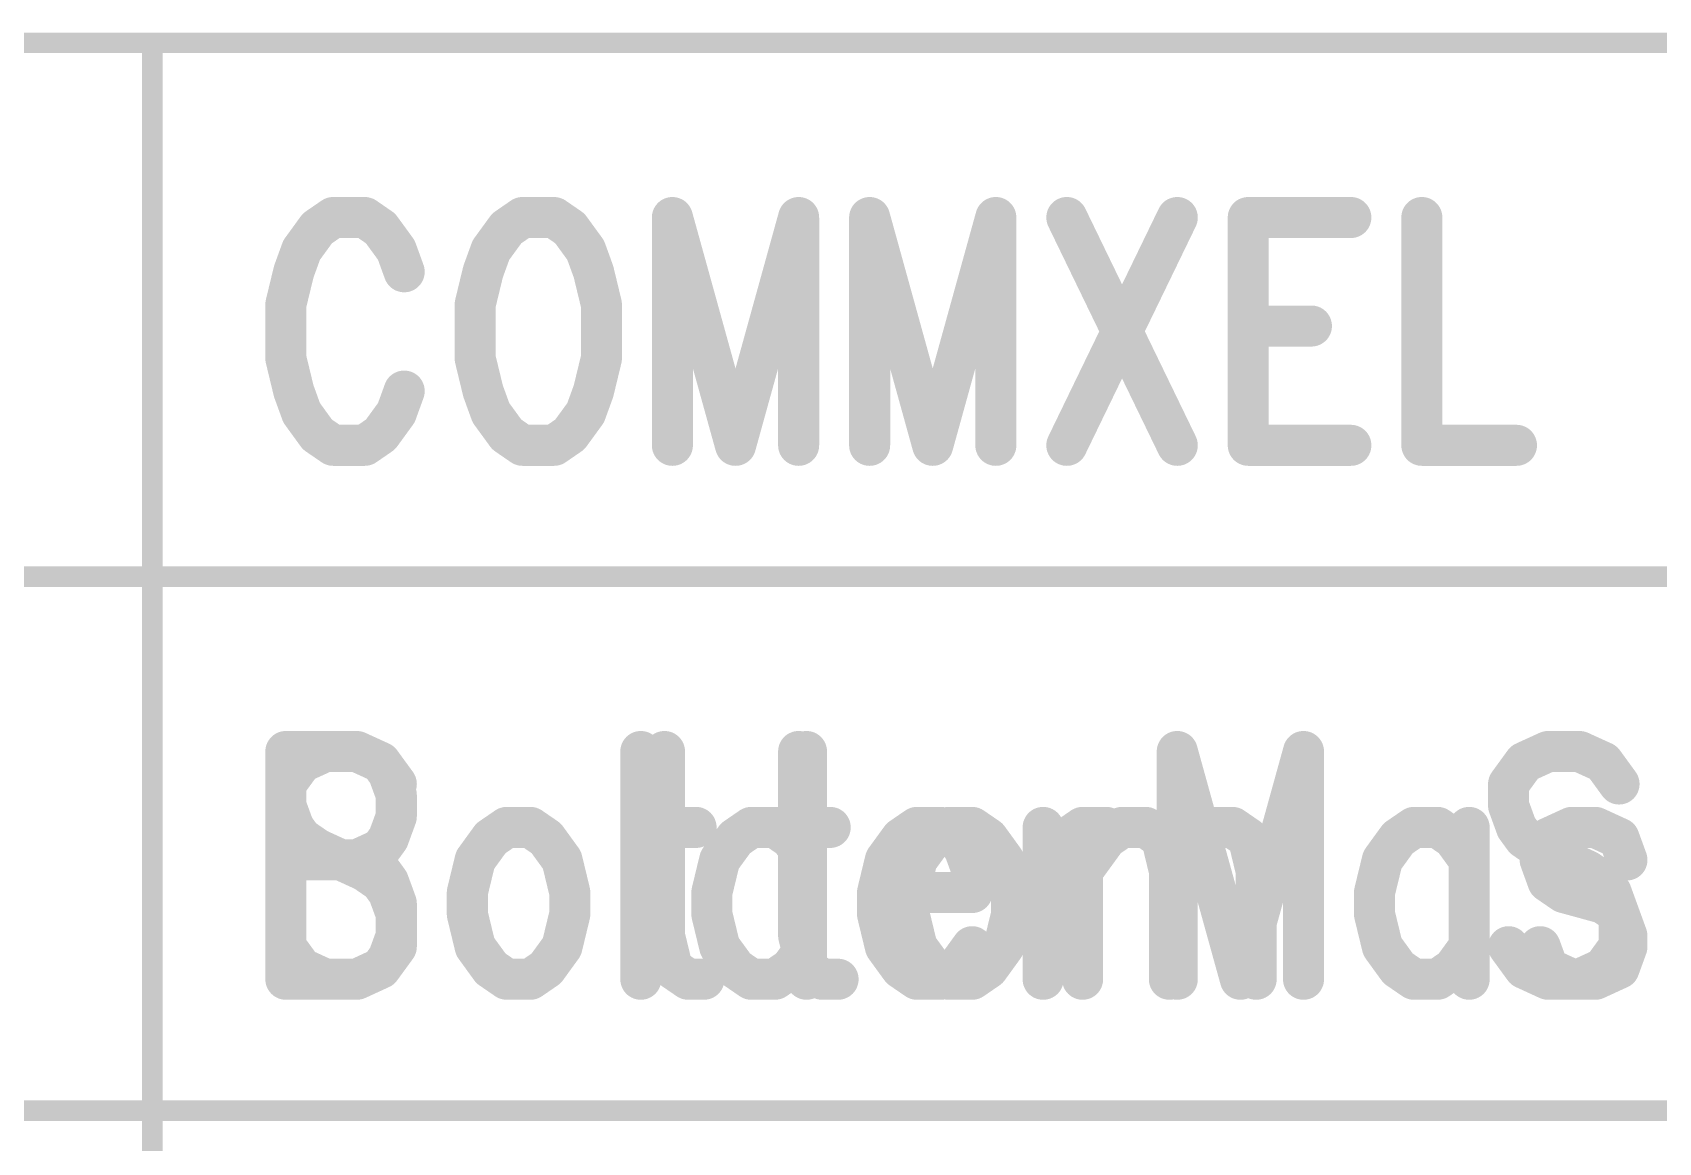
# Model space of a CAD drawing. Extents: x 100 to 156, y 84.7 to 174.
# Drawn here: x 107.87 to 115.78, y 89.74 to 95.15 of the extents above; entities that cross this region are included whole.
import ezdxf

# ---------------------------------------------------------------- set-up
doc = ezdxf.new("R2010")
doc.units = 0
doc.layers.get('0').update_dxf_attribs({"linetype": 'CONTINUOUS'})
doc.layers.add('MASK-BOTTOM_PHO', color=4, linetype='CONTINUOUS')
doc.layers.add('SILK-BOTTOM_PHO', color=5, linetype='CONTINUOUS')

# ---------------------------------------------------------------- blocks, each defined once
blk = doc.blocks.new('ROUND_1')
at = {"const_width": 0.050038}
blk.add_lwpolyline([(-0.025018, 0, 1), (0.025018, 0, 1)], format="xyb", close=True, dxfattribs=at)
blk = doc.blocks.new('ROUND_6')
at = {"const_width": 0.099948}
blk.add_lwpolyline([(-0.049974, 0, 1), (0.049974, 0, 1)], format="xyb", close=True, dxfattribs=at)

msp = doc.modelspace()

# ---------------------------------------------------------------- linework, layer by layer
at = {"layer": 'MASK-BOTTOM_PHO'}
for points, const_width in [([(155.24988, 95.099886), (100.65004, 95.099886)], 0.100076), ([(108.450126, 95.099886), (108.450126, 84.70011)], 0.100076), ([(109.253528, 94.196154), (109.17682, 94.09049)], 0.199898), ([(109.33049, 94.248986), (109.253528, 94.196154)], 0.199898), ([(109.48416, 94.248986), (109.33049, 94.248986)], 0.199898), ([(109.560868, 94.196154), (109.48416, 94.248986)], 0.199898), ([(109.63783, 94.09049), (109.560868, 94.196154)], 0.199898), ([(110.175548, 94.196154), (110.098586, 94.09049)], 0.199898), ([(110.252256, 94.248986), (110.175548, 94.196154)], 0.199898), ([(110.405926, 94.248986), (110.252256, 94.248986)], 0.199898), ([(110.482634, 94.196154), (110.405926, 94.248986)], 0.199898), ([(110.559596, 94.09049), (110.482634, 94.196154)], 0.199898), ([(110.981998, 94.248986), (110.981998, 93.139768)], 0.199898), ([(110.981998, 94.248986), (111.289338, 93.139768)], 0.199898), ([(111.596678, 94.248986), (111.289338, 93.139768)], 0.199898), ([(111.596678, 94.248986), (111.596678, 93.139768)], 0.199898), ([(111.942372, 94.248986), (111.942372, 93.139768)], 0.199898), ([(111.942372, 94.248986), (112.249458, 93.139768)], 0.199898), ([(112.556798, 94.248986), (112.249458, 93.139768)], 0.199898), ([(112.556798, 94.248986), (112.556798, 93.139768)], 0.199898), ([(112.902492, 94.248986), (113.44021, 93.139768)], 0.199898), ([(113.44021, 94.248986), (112.902492, 93.139768)], 0.199898), ([(113.785904, 94.248986), (113.785904, 93.139768)], 0.199898), ([(113.785904, 94.248986), (114.285268, 94.248986)], 0.199898), ([(114.630962, 94.248986), (114.630962, 93.139768)], 0.199898), ([(109.17682, 94.09049), (109.138466, 93.984826)], 0.199898), ([(109.676184, 93.984826), (109.63783, 94.09049)], 0.199898), ([(110.098586, 94.09049), (110.060232, 93.984826)], 0.199898), ([(110.59795, 93.984826), (110.559596, 94.09049)], 0.199898), ([(109.138466, 93.984826), (109.100112, 93.82633)], 0.199898), ([(110.060232, 93.984826), (110.021878, 93.82633)], 0.199898), ([(110.636304, 93.82633), (110.59795, 93.984826)], 0.199898), ([(109.100112, 93.82633), (109.100112, 93.562424)], 0.199898), ([(110.021878, 93.82633), (110.021878, 93.562424)], 0.199898), ([(110.636304, 93.562424), (110.636304, 93.82633)], 0.199898), ([(113.785904, 93.720666), (114.093244, 93.720666)], 0.199898), ([(109.100112, 93.562424), (109.138466, 93.403928)], 0.199898), ([(110.021878, 93.562424), (110.060232, 93.403928)], 0.199898), ([(110.59795, 93.403928), (110.636304, 93.562424)], 0.199898), ([(109.138466, 93.403928), (109.17682, 93.298264)], 0.199898), ([(109.63783, 93.298264), (109.676184, 93.403928)], 0.199898), ([(110.060232, 93.403928), (110.098586, 93.298264)], 0.199898), ([(110.559596, 93.298264), (110.59795, 93.403928)], 0.199898), ([(109.17682, 93.298264), (109.253528, 93.1926)], 0.199898), ([(109.560868, 93.1926), (109.63783, 93.298264)], 0.199898), ([(110.098586, 93.298264), (110.175548, 93.1926)], 0.199898), ([(110.482634, 93.1926), (110.559596, 93.298264)], 0.199898), ([(109.253528, 93.1926), (109.33049, 93.139768)], 0.199898), ([(109.48416, 93.139768), (109.560868, 93.1926)], 0.199898), ([(110.175548, 93.1926), (110.252256, 93.139768)], 0.199898), ([(110.405926, 93.139768), (110.482634, 93.1926)], 0.199898), ([(109.33049, 93.139768), (109.48416, 93.139768)], 0.199898), ([(110.252256, 93.139768), (110.405926, 93.139768)], 0.199898), ([(113.785904, 93.139768), (114.285268, 93.139768)], 0.199898), ([(114.630962, 93.139768), (115.091718, 93.139768)], 0.199898), ([(140.949934, 92.499942), (100.000054, 92.499942)], 0.100076), ([(109.17682, 91.59621), (109.100112, 91.490546)], 0.199898), ([(109.292136, 91.648788), (109.17682, 91.59621)], 0.199898), ([(109.445806, 91.648788), (109.292136, 91.648788)], 0.199898), ([(109.560868, 91.59621), (109.445806, 91.648788)], 0.199898), ([(109.63783, 91.490546), (109.560868, 91.59621)], 0.199898), ([(110.828328, 91.648788), (110.828328, 90.539824)], 0.199898), ([(111.635032, 91.648788), (111.635032, 90.539824)], 0.199898), ([(113.44021, 91.648788), (113.44021, 90.539824)], 0.199898), ([(113.44021, 91.648788), (113.74755, 90.539824)], 0.199898), ([(114.05489, 91.648788), (113.74755, 90.539824)], 0.199898), ([(114.05489, 91.648788), (114.05489, 90.539824)], 0.199898), ([(109.100112, 91.490546), (109.100112, 91.384882)], 0.199898), ([(109.100112, 91.384882), (109.138466, 91.279218)], 0.199898), ([(109.138466, 91.279218), (109.17682, 91.226386)], 0.199898), ([(110.175548, 91.279218), (110.098586, 91.226386)], 0.199898), ([(110.29061, 91.279218), (110.175548, 91.279218)], 0.199898), ([(110.367572, 91.226386), (110.29061, 91.279218)], 0.199898), ([(111.366046, 91.279218), (111.289338, 91.226386)], 0.199898), ([(111.481362, 91.279218), (111.366046, 91.279218)], 0.199898), ([(111.55807, 91.226386), (111.481362, 91.279218)], 0.199898), ([(112.17275, 91.279218), (112.095788, 91.226386)], 0.199898), ([(112.288066, 91.279218), (112.17275, 91.279218)], 0.199898), ([(112.364774, 91.226386), (112.288066, 91.279218)], 0.199898), ([(112.787176, 91.279218), (112.787176, 90.539824)], 0.199898), ([(112.902492, 91.226386), (112.9792, 91.279218)], 0.199898), ([(112.9792, 91.279218), (113.094516, 91.279218)], 0.199898), ([(114.592608, 91.279218), (114.515646, 91.226386)], 0.199898), ([(114.70767, 91.279218), (114.592608, 91.279218)], 0.199898), ([(114.784632, 91.226386), (114.70767, 91.279218)], 0.199898), ([(114.86134, 91.279218), (114.86134, 90.539824)], 0.199898), ([(115.360704, 91.279218), (115.245388, 91.226386)], 0.199898), ([(115.47602, 91.279218), (115.360704, 91.279218)], 0.199898), ([(115.591082, 91.226386), (115.47602, 91.279218)], 0.199898), ([(109.17682, 91.226386), (109.253528, 91.173554)], 0.199898), ([(110.098586, 91.226386), (110.021878, 91.120722)], 0.199898), ([(110.44428, 91.120722), (110.367572, 91.226386)], 0.199898), ([(111.289338, 91.226386), (111.212376, 91.120722)], 0.199898), ([(111.635032, 91.120722), (111.55807, 91.226386)], 0.199898), ([(112.095788, 91.226386), (112.01908, 91.120722)], 0.199898), ([(112.403128, 91.173554), (112.364774, 91.226386)], 0.199898), ([(112.825784, 91.120722), (112.902492, 91.226386)], 0.199898), ([(114.515646, 91.226386), (114.438938, 91.120722)], 0.199898), ([(114.86134, 91.120722), (114.784632, 91.226386)], 0.199898), ([(115.245388, 91.226386), (115.207034, 91.120722)], 0.199898), ([(115.629436, 91.120722), (115.591082, 91.226386)], 0.199898), ([(109.253528, 91.173554), (109.48416, 91.06789)], 0.199898), ([(110.021878, 91.120722), (109.983524, 90.962226)], 0.199898), ([(110.482634, 90.962226), (110.44428, 91.120722)], 0.199898), ([(111.212376, 91.120722), (111.174022, 90.962226)], 0.199898), ([(112.01908, 91.120722), (111.980726, 90.962226)], 0.199898), ([(112.441482, 91.06789), (112.403128, 91.173554)], 0.199898), ([(112.787176, 90.962226), (112.825784, 91.120722)], 0.199898), ([(114.438938, 91.120722), (114.40033, 90.962226)], 0.199898), ([(115.207034, 91.120722), (115.245388, 91.015058)], 0.199898), ([(109.48416, 91.06789), (109.560868, 91.015058)], 0.199898), ([(112.441482, 90.962226), (112.441482, 91.06789)], 0.199898), ([(109.560868, 91.015058), (109.599222, 90.962226)], 0.199898), ([(109.599222, 90.962226), (109.63783, 90.856816)], 0.199898), ([(109.983524, 90.962226), (109.983524, 90.856816)], 0.199898), ([(110.482634, 90.856816), (110.482634, 90.962226)], 0.199898), ([(111.174022, 90.962226), (111.174022, 90.856816)], 0.199898), ([(111.980726, 90.962226), (112.441482, 90.962226)], 0.199898), ([(111.980726, 90.962226), (111.980726, 90.856816)], 0.199898), ([(114.40033, 90.962226), (114.40033, 90.856816)], 0.199898), ([(115.245388, 91.015058), (115.32235, 90.962226)], 0.199898), ([(115.32235, 90.962226), (115.514374, 90.909648)], 0.199898), ([(115.514374, 90.909648), (115.591082, 90.856816)], 0.199898), ([(109.63783, 90.856816), (109.63783, 90.69832)], 0.199898), ([(109.983524, 90.856816), (110.021878, 90.69832)], 0.199898), ([(110.44428, 90.69832), (110.482634, 90.856816)], 0.199898), ([(111.174022, 90.856816), (111.212376, 90.69832)], 0.199898), ([(111.980726, 90.856816), (112.01908, 90.69832)], 0.199898), ([(114.40033, 90.856816), (114.438938, 90.69832)], 0.199898), ([(115.591082, 90.856816), (115.629436, 90.751152)], 0.199898), ([(115.629436, 90.751152), (115.629436, 90.69832)], 0.199898), ([(109.17682, 90.592656), (109.100112, 90.69832)], 0.199898), ([(109.63783, 90.69832), (109.560868, 90.592656)], 0.199898), ([(110.021878, 90.69832), (110.098586, 90.592656)], 0.199898), ([(110.367572, 90.592656), (110.44428, 90.69832)], 0.199898), ([(111.212376, 90.69832), (111.289338, 90.592656)], 0.199898), ([(111.55807, 90.592656), (111.635032, 90.69832)], 0.199898), ([(112.01908, 90.69832), (112.095788, 90.592656)], 0.199898), ([(112.364774, 90.592656), (112.441482, 90.69832)], 0.199898), ([(114.438938, 90.69832), (114.515646, 90.592656)], 0.199898), ([(114.784632, 90.592656), (114.86134, 90.69832)], 0.199898), ([(115.245388, 90.592656), (115.207034, 90.69832)], 0.199898), ([(115.629436, 90.69832), (115.591082, 90.592656)], 0.199898), ([(109.292136, 90.539824), (109.17682, 90.592656)], 0.199898), ([(109.560868, 90.592656), (109.445806, 90.539824)], 0.199898), ([(110.098586, 90.592656), (110.175548, 90.539824)], 0.199898), ([(110.29061, 90.539824), (110.367572, 90.592656)], 0.199898), ([(111.289338, 90.592656), (111.366046, 90.539824)], 0.199898), ([(111.481362, 90.539824), (111.55807, 90.592656)], 0.199898), ([(112.095788, 90.592656), (112.17275, 90.539824)], 0.199898), ([(112.288066, 90.539824), (112.364774, 90.592656)], 0.199898), ([(114.515646, 90.592656), (114.592608, 90.539824)], 0.199898), ([(114.70767, 90.539824), (114.784632, 90.592656)], 0.199898), ([(115.360704, 90.539824), (115.245388, 90.592656)], 0.199898), ([(115.591082, 90.592656), (115.47602, 90.539824)], 0.199898), ([(109.445806, 90.539824), (109.292136, 90.539824)], 0.199898), ([(110.175548, 90.539824), (110.29061, 90.539824)], 0.199898), ([(111.366046, 90.539824), (111.481362, 90.539824)], 0.199898), ([(112.17275, 90.539824), (112.288066, 90.539824)], 0.199898), ([(114.592608, 90.539824), (114.70767, 90.539824)], 0.199898), ([(115.47602, 90.539824), (115.360704, 90.539824)], 0.199898), ([(140.949934, 89.899998), (100.000054, 89.899998)], 0.100076)]:
    msp.add_lwpolyline(points, dxfattribs=dict(at, const_width=const_width))
at = {"layer": 'SILK-BOTTOM_PHO'}
for points, const_width in [([(155.24988, 95.099886), (100.65004, 95.099886)], 0.100076), ([(108.450126, 95.099886), (108.450126, 84.70011)], 0.100076), ([(109.253528, 94.196154), (109.17682, 94.09049)], 0.199898), ([(109.33049, 94.248986), (109.253528, 94.196154)], 0.199898), ([(109.48416, 94.248986), (109.33049, 94.248986)], 0.199898), ([(109.560868, 94.196154), (109.48416, 94.248986)], 0.199898), ([(109.63783, 94.09049), (109.560868, 94.196154)], 0.199898), ([(110.175548, 94.196154), (110.098586, 94.09049)], 0.199898), ([(110.252256, 94.248986), (110.175548, 94.196154)], 0.199898), ([(110.405926, 94.248986), (110.252256, 94.248986)], 0.199898), ([(110.482634, 94.196154), (110.405926, 94.248986)], 0.199898), ([(110.559596, 94.09049), (110.482634, 94.196154)], 0.199898), ([(110.981998, 94.248986), (110.981998, 93.139768)], 0.199898), ([(110.981998, 94.248986), (111.289338, 93.139768)], 0.199898), ([(111.596678, 94.248986), (111.289338, 93.139768)], 0.199898), ([(111.596678, 94.248986), (111.596678, 93.139768)], 0.199898), ([(111.942372, 94.248986), (111.942372, 93.139768)], 0.199898), ([(111.942372, 94.248986), (112.249458, 93.139768)], 0.199898), ([(112.556798, 94.248986), (112.249458, 93.139768)], 0.199898), ([(112.556798, 94.248986), (112.556798, 93.139768)], 0.199898), ([(112.902492, 94.248986), (113.44021, 93.139768)], 0.199898), ([(113.44021, 94.248986), (112.902492, 93.139768)], 0.199898), ([(113.785904, 94.248986), (113.785904, 93.139768)], 0.199898), ([(113.785904, 94.248986), (114.285268, 94.248986)], 0.199898), ([(114.630962, 94.248986), (114.630962, 93.139768)], 0.199898), ([(109.17682, 94.09049), (109.138466, 93.984826)], 0.199898), ([(109.676184, 93.984826), (109.63783, 94.09049)], 0.199898), ([(110.098586, 94.09049), (110.060232, 93.984826)], 0.199898), ([(110.59795, 93.984826), (110.559596, 94.09049)], 0.199898), ([(109.138466, 93.984826), (109.100112, 93.82633)], 0.199898), ([(110.060232, 93.984826), (110.021878, 93.82633)], 0.199898), ([(110.636304, 93.82633), (110.59795, 93.984826)], 0.199898), ([(109.100112, 93.82633), (109.100112, 93.562424)], 0.199898), ([(110.021878, 93.82633), (110.021878, 93.562424)], 0.199898), ([(110.636304, 93.562424), (110.636304, 93.82633)], 0.199898), ([(113.785904, 93.720666), (114.093244, 93.720666)], 0.199898), ([(109.100112, 93.562424), (109.138466, 93.403928)], 0.199898), ([(110.021878, 93.562424), (110.060232, 93.403928)], 0.199898), ([(110.59795, 93.403928), (110.636304, 93.562424)], 0.199898), ([(109.138466, 93.403928), (109.17682, 93.298264)], 0.199898), ([(109.63783, 93.298264), (109.676184, 93.403928)], 0.199898), ([(110.060232, 93.403928), (110.098586, 93.298264)], 0.199898), ([(110.559596, 93.298264), (110.59795, 93.403928)], 0.199898), ([(109.17682, 93.298264), (109.253528, 93.1926)], 0.199898), ([(109.560868, 93.1926), (109.63783, 93.298264)], 0.199898), ([(110.098586, 93.298264), (110.175548, 93.1926)], 0.199898), ([(110.482634, 93.1926), (110.559596, 93.298264)], 0.199898), ([(109.253528, 93.1926), (109.33049, 93.139768)], 0.199898), ([(109.48416, 93.139768), (109.560868, 93.1926)], 0.199898), ([(110.175548, 93.1926), (110.252256, 93.139768)], 0.199898), ([(110.405926, 93.139768), (110.482634, 93.1926)], 0.199898), ([(109.33049, 93.139768), (109.48416, 93.139768)], 0.199898), ([(110.252256, 93.139768), (110.405926, 93.139768)], 0.199898), ([(113.785904, 93.139768), (114.285268, 93.139768)], 0.199898), ([(114.630962, 93.139768), (115.091718, 93.139768)], 0.199898), ([(140.949934, 92.499942), (100.000054, 92.499942)], 0.100076), ([(109.100112, 91.648788), (109.100112, 90.539824)], 0.199898), ([(109.100112, 91.648788), (109.445806, 91.648788)], 0.199898), ([(109.445806, 91.648788), (109.560868, 91.59621)], 0.199898), ([(109.560868, 91.59621), (109.599222, 91.543378)], 0.199898), ([(110.943644, 91.648788), (110.943644, 90.751152)], 0.199898), ([(111.596678, 91.648788), (111.596678, 90.751152)], 0.199898), ([(115.130326, 91.59621), (115.053364, 91.490546)], 0.199898), ([(115.245388, 91.648788), (115.130326, 91.59621)], 0.199898), ([(115.399058, 91.648788), (115.245388, 91.648788)], 0.199898), ([(115.514374, 91.59621), (115.399058, 91.648788)], 0.199898), ([(115.591082, 91.490546), (115.514374, 91.59621)], 0.199898), ([(109.599222, 91.543378), (109.63783, 91.437714)], 0.199898), ([(109.63783, 91.437714), (109.63783, 91.33205)], 0.199898), ([(115.053364, 91.490546), (115.053364, 91.384882)], 0.199898), ([(115.053364, 91.384882), (115.091718, 91.279218)], 0.199898), ([(109.63783, 91.33205), (109.599222, 91.226386)], 0.199898), ([(110.175548, 91.279218), (110.098586, 91.226386)], 0.199898), ([(110.29061, 91.279218), (110.175548, 91.279218)], 0.199898), ([(110.367572, 91.226386), (110.29061, 91.279218)], 0.199898), ([(110.828328, 91.279218), (111.097314, 91.279218)], 0.199898), ([(111.481362, 91.279218), (111.750348, 91.279218)], 0.199898), ([(112.32642, 91.279218), (112.249458, 91.226386)], 0.199898), ([(112.441482, 91.279218), (112.32642, 91.279218)], 0.199898), ([(112.518444, 91.226386), (112.441482, 91.279218)], 0.199898), ([(112.9792, 91.279218), (112.9792, 90.539824)], 0.199898), ([(113.094516, 91.226386), (113.171478, 91.279218)], 0.199898), ([(113.171478, 91.279218), (113.28654, 91.279218)], 0.199898), ([(113.28654, 91.279218), (113.363502, 91.226386)], 0.199898), ([(113.517172, 91.226386), (113.59388, 91.279218)], 0.199898), ([(113.59388, 91.279218), (113.709196, 91.279218)], 0.199898), ([(113.709196, 91.279218), (113.785904, 91.226386)], 0.199898), ([(115.091718, 91.279218), (115.130326, 91.226386)], 0.199898), ([(109.599222, 91.226386), (109.560868, 91.173554)], 0.199898), ([(110.098586, 91.226386), (110.021878, 91.120722)], 0.199898), ([(110.44428, 91.120722), (110.367572, 91.226386)], 0.199898), ([(112.249458, 91.226386), (112.17275, 91.120722)], 0.199898), ([(112.595152, 91.120722), (112.518444, 91.226386)], 0.199898), ([(112.9792, 91.06789), (113.094516, 91.226386)], 0.199898), ([(113.363502, 91.226386), (113.401856, 91.06789)], 0.199898), ([(113.401856, 91.06789), (113.517172, 91.226386)], 0.199898), ([(113.785904, 91.226386), (113.824258, 91.06789)], 0.199898), ([(115.130326, 91.226386), (115.207034, 91.173554)], 0.199898), ([(109.100112, 91.120722), (109.445806, 91.120722)], 0.199898), ([(109.560868, 91.173554), (109.445806, 91.120722)], 0.199898), ([(109.445806, 91.120722), (109.560868, 91.06789)], 0.199898), ([(110.021878, 91.120722), (109.983524, 90.962226)], 0.199898), ([(110.482634, 90.962226), (110.44428, 91.120722)], 0.199898), ([(112.17275, 91.120722), (112.134396, 90.962226)], 0.199898), ([(112.63376, 90.962226), (112.595152, 91.120722)], 0.199898), ([(115.207034, 91.173554), (115.437412, 91.06789)], 0.199898), ([(109.560868, 91.06789), (109.599222, 91.015058)], 0.199898), ([(113.401856, 91.06789), (113.401856, 90.539824)], 0.199898), ([(113.824258, 91.06789), (113.824258, 90.539824)], 0.199898), ([(115.437412, 91.06789), (115.514374, 91.015058)], 0.199898), ([(109.599222, 91.015058), (109.63783, 90.909648)], 0.199898), ([(109.983524, 90.962226), (109.983524, 90.856816)], 0.199898), ([(110.482634, 90.856816), (110.482634, 90.962226)], 0.199898), ([(112.134396, 90.962226), (112.134396, 90.856816)], 0.199898), ([(112.63376, 90.856816), (112.63376, 90.962226)], 0.199898), ([(115.514374, 91.015058), (115.552728, 90.962226)], 0.199898), ([(115.552728, 90.962226), (115.591082, 90.856816)], 0.199898), ([(109.63783, 90.909648), (109.63783, 90.751152)], 0.199898), ([(109.983524, 90.856816), (110.021878, 90.69832)], 0.199898), ([(110.44428, 90.69832), (110.482634, 90.856816)], 0.199898), ([(112.134396, 90.856816), (112.17275, 90.69832)], 0.199898), ([(112.595152, 90.69832), (112.63376, 90.856816)], 0.199898), ([(115.591082, 90.856816), (115.591082, 90.69832)], 0.199898), ([(109.63783, 90.751152), (109.599222, 90.645488)], 0.199898), ([(110.943644, 90.751152), (110.981998, 90.592656)], 0.199898), ([(111.596678, 90.751152), (111.635032, 90.592656)], 0.199898), ([(109.599222, 90.645488), (109.560868, 90.592656)], 0.199898), ([(110.021878, 90.69832), (110.098586, 90.592656)], 0.199898), ([(110.367572, 90.592656), (110.44428, 90.69832)], 0.199898), ([(112.17275, 90.69832), (112.249458, 90.592656)], 0.199898), ([(112.518444, 90.592656), (112.595152, 90.69832)], 0.199898), ([(115.130326, 90.592656), (115.053364, 90.69832)], 0.199898), ([(115.591082, 90.69832), (115.514374, 90.592656)], 0.199898), ([(109.560868, 90.592656), (109.445806, 90.539824)], 0.199898), ([(110.098586, 90.592656), (110.175548, 90.539824)], 0.199898), ([(110.29061, 90.539824), (110.367572, 90.592656)], 0.199898), ([(110.981998, 90.592656), (111.05896, 90.539824)], 0.199898), ([(111.635032, 90.592656), (111.71174, 90.539824)], 0.199898), ([(112.249458, 90.592656), (112.32642, 90.539824)], 0.199898), ([(112.441482, 90.539824), (112.518444, 90.592656)], 0.199898), ([(115.245388, 90.539824), (115.130326, 90.592656)], 0.199898), ([(115.514374, 90.592656), (115.399058, 90.539824)], 0.199898), ([(109.445806, 90.539824), (109.100112, 90.539824)], 0.199898), ([(110.175548, 90.539824), (110.29061, 90.539824)], 0.199898), ([(111.05896, 90.539824), (111.135668, 90.539824)], 0.199898), ([(111.71174, 90.539824), (111.788702, 90.539824)], 0.199898), ([(112.32642, 90.539824), (112.441482, 90.539824)], 0.199898), ([(115.399058, 90.539824), (115.245388, 90.539824)], 0.199898), ([(140.949934, 89.899998), (100.000054, 89.899998)], 0.100076)]:
    msp.add_lwpolyline(points, dxfattribs=dict(at, const_width=const_width))

# ---------------------------------------------------------------- block references
at = {"layer": 'MASK-BOTTOM_PHO'}
for name, p in [('ROUND_1', (108.450126, 95.099886)), ('ROUND_6', (109.253528, 94.196154)), ('ROUND_6', (109.33049, 94.248986)), ('ROUND_6', (109.48416, 94.248986)), ('ROUND_6', (109.560868, 94.196154)), ('ROUND_6', (110.175548, 94.196154)), ('ROUND_6', (110.252256, 94.248986)), ('ROUND_6', (110.252256, 94.248986)), ('ROUND_6', (110.405926, 94.248986)), ('ROUND_6', (110.482634, 94.196154)), ('ROUND_6', (110.981998, 94.248986)), ('ROUND_6', (110.981998, 94.248986)), ('ROUND_6', (111.596678, 94.248986)), ('ROUND_6', (111.596678, 94.248986)), ('ROUND_6', (111.942372, 94.248986)), ('ROUND_6', (111.942372, 94.248986)), ('ROUND_6', (112.556798, 94.248986)), ('ROUND_6', (112.556798, 94.248986)), ('ROUND_6', (112.902492, 94.248986)), ('ROUND_6', (113.44021, 94.248986)), ('ROUND_6', (113.785904, 94.248986)), ('ROUND_6', (113.785904, 94.248986)), ('ROUND_6', (114.285268, 94.248986)), ('ROUND_6', (114.630962, 94.248986)), ('ROUND_6', (109.17682, 94.09049)), ('ROUND_6', (109.63783, 94.09049)), ('ROUND_6', (110.098586, 94.09049)), ('ROUND_6', (110.559596, 94.09049)), ('ROUND_6', (109.138466, 93.984826)), ('ROUND_6', (109.676184, 93.984826)), ('ROUND_6', (110.060232, 93.984826)), ('ROUND_6', (110.59795, 93.984826)), ('ROUND_6', (109.100112, 93.82633)), ('ROUND_6', (110.021878, 93.82633)), ('ROUND_6', (110.636304, 93.82633)), ('ROUND_6', (113.785904, 93.720666)), ('ROUND_6', (114.093244, 93.720666)), ('ROUND_6', (109.100112, 93.562424)), ('ROUND_6', (110.021878, 93.562424)), ('ROUND_6', (110.636304, 93.562424)), ('ROUND_6', (109.138466, 93.403928)), ('ROUND_6', (109.676184, 93.403928)), ('ROUND_6', (110.060232, 93.403928)), ('ROUND_6', (110.59795, 93.403928)), ('ROUND_6', (109.17682, 93.298264)), ('ROUND_6', (109.63783, 93.298264)), ('ROUND_6', (110.098586, 93.298264)), ('ROUND_6', (110.559596, 93.298264)), ('ROUND_6', (109.253528, 93.1926)), ('ROUND_6', (109.560868, 93.1926)), ('ROUND_6', (110.175548, 93.1926)), ('ROUND_6', (110.482634, 93.1926)), ('ROUND_6', (109.33049, 93.139768)), ('ROUND_6', (109.48416, 93.139768)), ('ROUND_6', (110.252256, 93.139768)), ('ROUND_6', (110.405926, 93.139768)), ('ROUND_6', (110.981998, 93.139768)), ('ROUND_6', (111.289338, 93.139768)), ('ROUND_6', (111.289338, 93.139768)), ('ROUND_6', (111.596678, 93.139768)), ('ROUND_6', (111.942372, 93.139768)), ('ROUND_6', (112.249458, 93.139768)), ('ROUND_6', (112.249458, 93.139768)), ('ROUND_6', (112.556798, 93.139768)), ('ROUND_6', (112.902492, 93.139768)), ('ROUND_6', (113.44021, 93.139768)), ('ROUND_6', (113.785904, 93.139768)), ('ROUND_6', (113.785904, 93.139768)), ('ROUND_6', (114.285268, 93.139768)), ('ROUND_6', (114.630962, 93.139768)), ('ROUND_6', (115.091718, 93.139768)), ('ROUND_6', (109.17682, 91.59621)), ('ROUND_6', (109.292136, 91.648788)), ('ROUND_6', (109.445806, 91.648788)), ('ROUND_6', (109.560868, 91.59621)), ('ROUND_6', (110.828328, 91.648788)), ('ROUND_6', (111.635032, 91.648788)), ('ROUND_6', (113.44021, 91.648788)), ('ROUND_6', (113.44021, 91.648788)), ('ROUND_6', (114.05489, 91.648788)), ('ROUND_6', (114.05489, 91.648788)), ('ROUND_6', (109.100112, 91.490546)), ('ROUND_6', (109.63783, 91.490546)), ('ROUND_6', (109.100112, 91.384882)), ('ROUND_6', (109.138466, 91.279218)), ('ROUND_6', (110.175548, 91.279218)), ('ROUND_6', (110.175548, 91.279218)), ('ROUND_6', (110.29061, 91.279218)), ('ROUND_6', (111.366046, 91.279218)), ('ROUND_6', (111.481362, 91.279218)), ('ROUND_6', (112.17275, 91.279218)), ('ROUND_6', (112.288066, 91.279218)), ('ROUND_6', (112.787176, 91.279218)), ('ROUND_6', (112.9792, 91.279218)), ('ROUND_6', (113.094516, 91.279218)), ('ROUND_6', (114.592608, 91.279218)), ('ROUND_6', (114.70767, 91.279218)), ('ROUND_6', (114.86134, 91.279218)), ('ROUND_6', (115.360704, 91.279218)), ('ROUND_6', (115.47602, 91.279218)), ('ROUND_6', (109.17682, 91.226386)), ('ROUND_6', (110.098586, 91.226386)), ('ROUND_6', (110.367572, 91.226386)), ('ROUND_6', (111.289338, 91.226386)), ('ROUND_6', (111.55807, 91.226386)), ('ROUND_6', (112.095788, 91.226386)), ('ROUND_6', (112.364774, 91.226386)), ('ROUND_6', (112.902492, 91.226386)), ('ROUND_6', (114.515646, 91.226386)), ('ROUND_6', (114.784632, 91.226386)), ('ROUND_6', (115.245388, 91.226386)), ('ROUND_6', (115.591082, 91.226386)), ('ROUND_6', (109.253528, 91.173554)), ('ROUND_6', (110.021878, 91.120722)), ('ROUND_6', (110.44428, 91.120722)), ('ROUND_6', (111.212376, 91.120722)), ('ROUND_6', (111.635032, 91.120722)), ('ROUND_6', (112.01908, 91.120722)), ('ROUND_6', (112.403128, 91.173554)), ('ROUND_6', (112.825784, 91.120722)), ('ROUND_6', (114.438938, 91.120722)), ('ROUND_6', (114.86134, 91.120722)), ('ROUND_6', (115.207034, 91.120722)), ('ROUND_6', (115.629436, 91.120722)), ('ROUND_6', (109.48416, 91.06789)), ('ROUND_6', (112.441482, 91.06789)), ('ROUND_6', (109.560868, 91.015058)), ('ROUND_6', (109.599222, 90.962226)), ('ROUND_6', (109.983524, 90.962226)), ('ROUND_6', (110.482634, 90.962226)), ('ROUND_6', (111.174022, 90.962226)), ('ROUND_6', (111.980726, 90.962226)), ('ROUND_6', (111.980726, 90.962226)), ('ROUND_6', (112.441482, 90.962226)), ('ROUND_6', (112.787176, 90.962226)), ('ROUND_6', (114.40033, 90.962226)), ('ROUND_6', (115.245388, 91.015058)), ('ROUND_6', (115.32235, 90.962226)), ('ROUND_6', (115.514374, 90.909648)), ('ROUND_6', (109.63783, 90.856816)), ('ROUND_6', (109.983524, 90.856816)), ('ROUND_6', (110.482634, 90.856816)), ('ROUND_6', (111.174022, 90.856816)), ('ROUND_6', (111.980726, 90.856816)), ('ROUND_6', (114.40033, 90.856816)), ('ROUND_6', (115.591082, 90.856816)), ('ROUND_6', (115.629436, 90.751152)), ('ROUND_6', (109.100112, 90.69832)), ('ROUND_6', (109.63783, 90.69832)), ('ROUND_6', (110.021878, 90.69832)), ('ROUND_6', (110.44428, 90.69832)), ('ROUND_6', (111.212376, 90.69832)), ('ROUND_6', (111.635032, 90.69832)), ('ROUND_6', (112.01908, 90.69832)), ('ROUND_6', (112.441482, 90.69832)), ('ROUND_6', (114.438938, 90.69832)), ('ROUND_6', (114.86134, 90.69832)), ('ROUND_6', (115.207034, 90.69832)), ('ROUND_6', (115.629436, 90.69832)), ('ROUND_6', (109.17682, 90.592656)), ('ROUND_6', (109.560868, 90.592656)), ('ROUND_6', (110.098586, 90.592656)), ('ROUND_6', (110.367572, 90.592656)), ('ROUND_6', (111.289338, 90.592656)), ('ROUND_6', (111.55807, 90.592656)), ('ROUND_6', (112.095788, 90.592656)), ('ROUND_6', (112.364774, 90.592656)), ('ROUND_6', (114.515646, 90.592656)), ('ROUND_6', (114.784632, 90.592656)), ('ROUND_6', (115.245388, 90.592656)), ('ROUND_6', (115.591082, 90.592656)), ('ROUND_6', (109.292136, 90.539824)), ('ROUND_6', (109.445806, 90.539824)), ('ROUND_6', (110.175548, 90.539824)), ('ROUND_6', (110.29061, 90.539824)), ('ROUND_6', (110.828328, 90.539824)), ('ROUND_6', (111.366046, 90.539824)), ('ROUND_6', (111.481362, 90.539824)), ('ROUND_6', (111.635032, 90.539824)), ('ROUND_6', (112.17275, 90.539824)), ('ROUND_6', (112.288066, 90.539824)), ('ROUND_6', (112.787176, 90.539824)), ('ROUND_6', (113.44021, 90.539824)), ('ROUND_6', (113.74755, 90.539824)), ('ROUND_6', (113.74755, 90.539824)), ('ROUND_6', (114.05489, 90.539824)), ('ROUND_6', (114.592608, 90.539824)), ('ROUND_6', (114.70767, 90.539824)), ('ROUND_6', (114.86134, 90.539824)), ('ROUND_6', (115.360704, 90.539824)), ('ROUND_6', (115.47602, 90.539824))]:
    msp.add_blockref(name, p, dxfattribs=at)
at = {"layer": 'SILK-BOTTOM_PHO'}
for name, p in [('ROUND_1', (108.450126, 95.099886)), ('ROUND_6', (109.253528, 94.196154)), ('ROUND_6', (109.33049, 94.248986)), ('ROUND_6', (109.48416, 94.248986)), ('ROUND_6', (109.560868, 94.196154)), ('ROUND_6', (110.175548, 94.196154)), ('ROUND_6', (110.252256, 94.248986)), ('ROUND_6', (110.252256, 94.248986)), ('ROUND_6', (110.405926, 94.248986)), ('ROUND_6', (110.482634, 94.196154)), ('ROUND_6', (110.981998, 94.248986)), ('ROUND_6', (110.981998, 94.248986)), ('ROUND_6', (111.596678, 94.248986)), ('ROUND_6', (111.596678, 94.248986)), ('ROUND_6', (111.942372, 94.248986)), ('ROUND_6', (111.942372, 94.248986)), ('ROUND_6', (112.556798, 94.248986)), ('ROUND_6', (112.556798, 94.248986)), ('ROUND_6', (112.902492, 94.248986)), ('ROUND_6', (113.44021, 94.248986)), ('ROUND_6', (113.785904, 94.248986)), ('ROUND_6', (113.785904, 94.248986)), ('ROUND_6', (114.285268, 94.248986)), ('ROUND_6', (114.630962, 94.248986)), ('ROUND_6', (109.17682, 94.09049)), ('ROUND_6', (109.63783, 94.09049)), ('ROUND_6', (110.098586, 94.09049)), ('ROUND_6', (110.559596, 94.09049)), ('ROUND_6', (109.138466, 93.984826)), ('ROUND_6', (109.676184, 93.984826)), ('ROUND_6', (110.060232, 93.984826)), ('ROUND_6', (110.59795, 93.984826)), ('ROUND_6', (109.100112, 93.82633)), ('ROUND_6', (110.021878, 93.82633)), ('ROUND_6', (110.636304, 93.82633)), ('ROUND_6', (113.785904, 93.720666)), ('ROUND_6', (114.093244, 93.720666)), ('ROUND_6', (109.100112, 93.562424)), ('ROUND_6', (110.021878, 93.562424)), ('ROUND_6', (110.636304, 93.562424)), ('ROUND_6', (109.138466, 93.403928)), ('ROUND_6', (109.676184, 93.403928)), ('ROUND_6', (110.060232, 93.403928)), ('ROUND_6', (110.59795, 93.403928)), ('ROUND_6', (109.17682, 93.298264)), ('ROUND_6', (109.63783, 93.298264)), ('ROUND_6', (110.098586, 93.298264)), ('ROUND_6', (110.559596, 93.298264)), ('ROUND_6', (109.253528, 93.1926)), ('ROUND_6', (109.560868, 93.1926)), ('ROUND_6', (110.175548, 93.1926)), ('ROUND_6', (110.482634, 93.1926)), ('ROUND_6', (109.33049, 93.139768)), ('ROUND_6', (109.48416, 93.139768)), ('ROUND_6', (110.252256, 93.139768)), ('ROUND_6', (110.405926, 93.139768)), ('ROUND_6', (110.981998, 93.139768)), ('ROUND_6', (111.289338, 93.139768)), ('ROUND_6', (111.289338, 93.139768)), ('ROUND_6', (111.596678, 93.139768)), ('ROUND_6', (111.942372, 93.139768)), ('ROUND_6', (112.249458, 93.139768)), ('ROUND_6', (112.249458, 93.139768)), ('ROUND_6', (112.556798, 93.139768)), ('ROUND_6', (112.902492, 93.139768)), ('ROUND_6', (113.44021, 93.139768)), ('ROUND_6', (113.785904, 93.139768)), ('ROUND_6', (113.785904, 93.139768)), ('ROUND_6', (114.285268, 93.139768)), ('ROUND_6', (114.630962, 93.139768)), ('ROUND_6', (115.091718, 93.139768)), ('ROUND_6', (109.100112, 91.648788)), ('ROUND_6', (109.100112, 91.648788)), ('ROUND_6', (109.445806, 91.648788)), ('ROUND_6', (109.560868, 91.59621)), ('ROUND_6', (110.943644, 91.648788)), ('ROUND_6', (111.596678, 91.648788)), ('ROUND_6', (115.130326, 91.59621)), ('ROUND_6', (115.245388, 91.648788)), ('ROUND_6', (115.399058, 91.648788)), ('ROUND_6', (115.514374, 91.59621)), ('ROUND_6', (109.599222, 91.543378)), ('ROUND_6', (109.63783, 91.437714)), ('ROUND_6', (115.053364, 91.490546)), ('ROUND_6', (115.591082, 91.490546)), ('ROUND_6', (115.053364, 91.384882)), ('ROUND_6', (109.63783, 91.33205)), ('ROUND_6', (110.175548, 91.279218)), ('ROUND_6', (110.175548, 91.279218)), ('ROUND_6', (110.29061, 91.279218)), ('ROUND_6', (110.828328, 91.279218)), ('ROUND_6', (111.097314, 91.279218)), ('ROUND_6', (111.481362, 91.279218)), ('ROUND_6', (111.750348, 91.279218)), ('ROUND_6', (112.32642, 91.279218)), ('ROUND_6', (112.32642, 91.279218)), ('ROUND_6', (112.441482, 91.279218)), ('ROUND_6', (112.9792, 91.279218)), ('ROUND_6', (113.171478, 91.279218)), ('ROUND_6', (113.28654, 91.279218)), ('ROUND_6', (113.59388, 91.279218)), ('ROUND_6', (113.709196, 91.279218)), ('ROUND_6', (115.091718, 91.279218)), ('ROUND_6', (109.599222, 91.226386)), ('ROUND_6', (110.098586, 91.226386)), ('ROUND_6', (110.367572, 91.226386)), ('ROUND_6', (112.249458, 91.226386)), ('ROUND_6', (112.518444, 91.226386)), ('ROUND_6', (113.094516, 91.226386)), ('ROUND_6', (113.363502, 91.226386)), ('ROUND_6', (113.517172, 91.226386)), ('ROUND_6', (113.517172, 91.226386)), ('ROUND_6', (113.785904, 91.226386)), ('ROUND_6', (115.130326, 91.226386)), ('ROUND_6', (109.100112, 91.120722)), ('ROUND_6', (109.445806, 91.120722)), ('ROUND_6', (109.445806, 91.120722)), ('ROUND_6', (109.560868, 91.173554)), ('ROUND_6', (110.021878, 91.120722)), ('ROUND_6', (110.44428, 91.120722)), ('ROUND_6', (112.17275, 91.120722)), ('ROUND_6', (112.595152, 91.120722)), ('ROUND_6', (115.207034, 91.173554)), ('ROUND_6', (109.560868, 91.06789)), ('ROUND_6', (112.9792, 91.06789)), ('ROUND_6', (113.401856, 91.06789)), ('ROUND_6', (113.401856, 91.06789)), ('ROUND_6', (113.824258, 91.06789)), ('ROUND_6', (115.437412, 91.06789)), ('ROUND_6', (109.599222, 91.015058)), ('ROUND_6', (109.983524, 90.962226)), ('ROUND_6', (110.482634, 90.962226)), ('ROUND_6', (112.134396, 90.962226)), ('ROUND_6', (112.63376, 90.962226)), ('ROUND_6', (115.514374, 91.015058)), ('ROUND_6', (115.552728, 90.962226)), ('ROUND_6', (109.63783, 90.909648)), ('ROUND_6', (109.983524, 90.856816)), ('ROUND_6', (110.482634, 90.856816)), ('ROUND_6', (112.134396, 90.856816)), ('ROUND_6', (112.63376, 90.856816)), ('ROUND_6', (115.591082, 90.856816)), ('ROUND_6', (109.63783, 90.751152)), ('ROUND_6', (110.943644, 90.751152)), ('ROUND_6', (111.596678, 90.751152)), ('ROUND_6', (109.599222, 90.645488)), ('ROUND_6', (110.021878, 90.69832)), ('ROUND_6', (110.44428, 90.69832)), ('ROUND_6', (112.17275, 90.69832)), ('ROUND_6', (112.595152, 90.69832)), ('ROUND_6', (115.053364, 90.69832)), ('ROUND_6', (115.591082, 90.69832)), ('ROUND_6', (109.560868, 90.592656)), ('ROUND_6', (110.098586, 90.592656)), ('ROUND_6', (110.367572, 90.592656)), ('ROUND_6', (110.981998, 90.592656)), ('ROUND_6', (111.635032, 90.592656)), ('ROUND_6', (112.249458, 90.592656)), ('ROUND_6', (112.518444, 90.592656)), ('ROUND_6', (115.130326, 90.592656)), ('ROUND_6', (115.514374, 90.592656)), ('ROUND_6', (109.100112, 90.539824)), ('ROUND_6', (109.100112, 90.539824)), ('ROUND_6', (109.445806, 90.539824)), ('ROUND_6', (110.175548, 90.539824)), ('ROUND_6', (110.29061, 90.539824)), ('ROUND_6', (111.05896, 90.539824)), ('ROUND_6', (111.135668, 90.539824)), ('ROUND_6', (111.71174, 90.539824)), ('ROUND_6', (111.788702, 90.539824)), ('ROUND_6', (112.32642, 90.539824)), ('ROUND_6', (112.441482, 90.539824)), ('ROUND_6', (112.9792, 90.539824)), ('ROUND_6', (113.401856, 90.539824)), ('ROUND_6', (113.824258, 90.539824)), ('ROUND_6', (115.245388, 90.539824)), ('ROUND_6', (115.399058, 90.539824))]:
    msp.add_blockref(name, p, dxfattribs=at)

doc.saveas('drawing.dxf')
